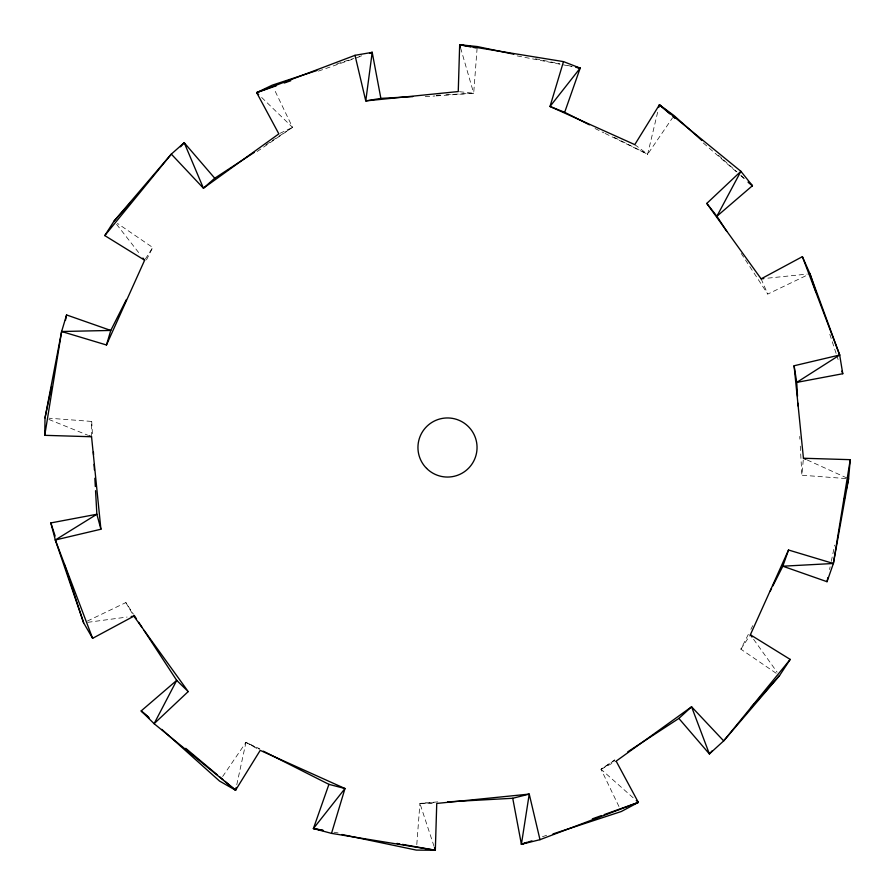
<?xml version="1.0" encoding="UTF-8"?>
<svg xmlns="http://www.w3.org/2000/svg" width="895" height="895" viewBox="0 0 895 895"><rect width="100%" height="100%" fill="white"/><g stroke="black" fill="none" stroke-linecap="round" stroke-linejoin="round"><path stroke-width="0.67" stroke-dasharray="4.47 3.36" d="M91.558 436.749L91.715 421.433L49.136 418.211M416.79 844.611L419.912 803.408L437.901 801.875M436.335 95.899L473.69 93.248L477.225 46.54M845.842 478.545L801.886 475.223L803.318 459.56M829.575 569.511L830.135 566.803M831.276 561.389L834.677 545.133M236.772 784.747L245.968 742.391L259.763 748.813M605.076 133.433L647.633 154.264L658.138 110.141M146.478 259.874L152.732 247.501L117.469 223.414M776.133 673.241L740.87 649.155L748.377 634.298M750.883 629.342L752.762 625.627M145.359 259.058L152.732 247.501M740.87 649.155L750.368 634.779M222.665 776.513L245.968 742.391L259.595 749.283M614.205 137.349L647.633 154.264L672.492 117.86M618.96 806.529L601.06 769.286L614.809 759.788M257.122 151.546L292.542 127.37L274.049 88.885M265.837 144.833L292.542 127.37L261.653 97.454M633.157 797.781L601.06 769.286L614.988 760.179M601.06 769.286L616.152 761.13M87.352 621.074L125.848 602.581L133.433 614.194M741.194 253.419L767.753 294.075L809.964 273.78M280.09 133.277L292.542 127.37M542.426 836.758L547.673 834.878M318.374 71.119L353.816 58.768M355.136 58.309L361.703 56.016M336.699 64.015L353.793 58.399M359.052 56.676L361.681 55.814M87.71 622.327L127.079 617.058M767.91 278.144L807.256 274.071M425.259 96.682L434.948 95.989M436.29 95.317L440.441 95.083M445.99 94.78L473.69 93.248L460.433 47.368M434.041 846.346L419.912 803.408L435.149 802.569M419.912 803.408L435.451 803.43M459.538 91.704L473.69 93.248M333.969 832.205L338.075 832.932M517.187 55.904L571.961 66.521M535.478 58.746L559.856 63.847M567.989 65.559L572.05 66.409M48.901 419.464L87.688 435.171M807.2 459.963L848.583 478.758M595.063 128.533L603.823 132.818M245.968 742.391L259.024 749.708M634.779 144.632L647.633 154.264M703.302 142.987L736.742 172.097M740.926 175.733L744.058 178.463M718.383 155.282L722.511 158.974M723.54 159.892L736.954 171.896M741.071 175.588L744.17 178.351M116.607 224.343L140.381 254.784M753.612 639.31L777.106 672.167M125.848 602.581L132.538 613.892M761.13 278.848L767.753 294.075M829.822 334.282L836.299 354.006M836.724 355.315L838.883 361.893M799.738 436.424L799.895 439.199M800.275 446.124L801.886 475.223M91.715 421.433L92.487 435.294"/><path stroke-width="1.34" d="M95.552 490.706L96.861 514.256L50.836 522.926L55.322 539.987L100.911 529.236L91.558 436.749L44.75 435.328L45.018 417.898L61.621 331.508L66.588 314.95L110.779 330.445L126.43 299.501M341.868 834.498L416.376 850.105L435.328 850.25L436.749 803.441L529.236 794.089L539.987 839.678L521.405 844.298L512.734 798.273L447.612 801.875M513.808 54.203L477.225 46.54L459.672 44.75L458.251 91.558L365.764 100.911L355.013 55.322L372.197 52.357L380.878 98.383L412.74 96.615M772.81 586.012L782.823 566.199L827.014 581.705L833.379 563.492L848.583 478.758L850.25 459.672L803.441 458.251L794.089 365.764L839.678 355.013L842.766 373.73L796.74 382.4L797.512 396.25M372.197 52.357L369.579 53.275L372.197 52.357L365.764 100.911L380.878 98.383M531.921 840.841L521.405 844.298L529.236 794.089L512.734 798.273M44.75 435.328L61.621 331.508L110.779 330.445L106.471 344.989L61.621 331.508M833.379 563.492L788.529 550.011L782.823 566.199L833.379 563.492L850.25 459.672M45.018 417.898L51.541 386.741M65.447 320.365L66.588 314.95M827.014 581.705L827.875 577.644M844.332 499.074L844.891 496.367M846.312 489.587L848.583 478.758M161.805 729.38L219.555 781.066L235.586 790.207L236.179 787.477M658.776 107.467L659.414 104.793L674.047 115.589L701.893 140.504M263.309 751.162L328.924 784.356L313.418 828.546L331.508 833.379L344.989 788.529L260.221 750.368L235.586 790.207L154.108 723.686L141.186 710.91L176.707 680.39L144.061 630.449M589.436 124.83L564.678 112.3L580.184 68.109L563.492 61.621L550.011 106.471L634.779 144.632L659.414 104.793L740.892 171.314L752.415 185.735L716.895 216.254L726.762 231.357M106.471 344.989L144.632 260.221L142.931 258.04M751.99 637.05L750.368 634.779L788.529 550.011M770.304 590.968L771.557 588.485M144.632 260.221L104.793 235.586L114.057 221.087L171.314 154.108L184.213 142.708L214.733 178.228L254.225 152.418M627.764 751.822L678.869 718.428L709.388 753.948L723.686 740.892L779.545 675.568L790.207 659.414L750.368 634.779M576.111 67.259L580.184 68.109L550.011 106.471L564.678 112.3M322.905 830.526L313.418 828.546L344.989 788.529L328.924 784.356M104.793 235.586L171.314 154.108L203.422 188.207L278.848 133.87L256.664 92.621L272.259 85.159L316.975 70.481M790.207 659.414L723.686 740.892L691.578 706.793L616.152 761.13L638.336 802.379L621.343 811.496L552.965 833.939M114.057 221.087L130.67 202.516M180.522 146.836L184.213 142.708L203.422 188.207L214.733 178.228M712.163 750.849L709.388 753.948L691.578 706.793L678.869 718.428M750.927 707.542L754.619 703.414M756.465 701.356L760.157 697.227M762.003 695.158L779.545 675.568M188.207 691.578L154.108 723.686L176.707 680.39L188.207 691.578L133.87 616.152L131.151 616.521M706.793 203.422L740.892 171.314L716.895 216.254L706.793 203.422L761.13 278.848L763.838 278.569M761.13 278.848L802.379 256.664L809.964 273.78L839.678 355.013L796.74 382.4L794.089 365.764M133.87 616.152L92.621 638.336L83.638 622.864L55.322 539.987L96.861 514.256L100.911 529.236M258.655 94.557L256.664 92.621L355.013 55.322M539.987 839.678L638.336 802.379L636.267 800.533M521.405 844.298L526.652 842.408M592.345 818.858L601.552 815.569M604.17 814.618L638.336 802.379M256.664 92.621L276.354 85.763M284.241 83.011L290.797 80.729M460.433 47.368L459.672 44.75L563.492 61.621M331.508 833.379L435.328 850.25L434.478 847.643M313.418 828.546L323.005 830.247M396.977 843.426L399.718 843.907M402.459 844.399L435.328 850.25M459.672 44.75L470.625 46.876M473.365 47.401L476.106 47.938M576.078 67.315L580.184 68.109M88.974 435.697L91.558 436.749M803.441 458.251L805.947 459.392M148.604 717.152L141.186 710.91L149.431 718.305M185.735 748.332L217.552 775.059M219.678 776.838L222.855 779.511M224.981 781.301L235.586 790.207M659.414 104.793L669.863 113.889M672.995 116.618L675.087 118.431M134.194 615.357L136.476 618.837M138.747 622.327L141.79 626.97M802.379 256.664L839.678 355.013M55.322 539.987L92.621 638.336M809.964 273.78L816.016 292.195M841.904 371.101L842.766 373.73M50.836 522.926L55.143 536.071M64.641 565.002L83.638 622.864M797.893 403.175L798.049 405.95M93.404 451.919L93.561 454.682M94.098 464.382L94.4 469.92M94.859 478.232L95.317 486.544M752.415 185.735L748.242 182.099L752.415 185.735M426.602 468.398A29.546 29.546 0 0 0 476.039 455.152A29.546 29.546 0 0 0 439.848 418.961A29.546 29.546 0 0 0 426.602 468.398"/></g></svg>
